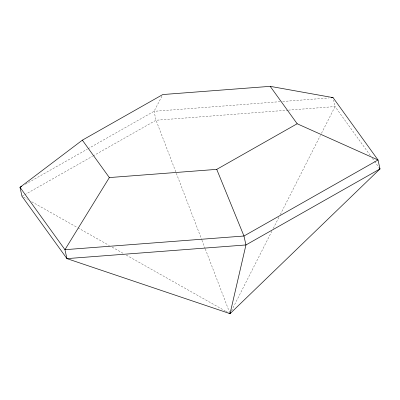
<?xml version="1.0" encoding="UTF-8"?>
<svg xmlns="http://www.w3.org/2000/svg" width="400" height="400" viewBox="0 0 400 400"><rect width="100%" height="100%" fill="white"/><g stroke="black" fill="none" stroke-linecap="round" stroke-linejoin="round"><path stroke-width="0.3" stroke-dasharray="2 1.5" d="M231.455 310.87L271.82 231.27M273.23 228.485L279.155 216.795M280.285 214.565L320.365 135.52M321.495 133.295L335.045 106.57L333.59 100.02M161.945 96.17L154.05 111.305L87.84 148.855M25.425 184.25L87.295 149.165M21.98 196.265L24.15 195.035M24.695 194.725L92.535 156.255M93.08 155.945L156.035 120.24L287.805 110.18M280.23 101.67L154.05 111.305L156.035 120.24L176.095 172.675M282.715 101.48L328.71 97.97M288.425 110.13L335.045 106.57L370.86 156.25M23.61 197.185L27.415 199.33M31.76 201.78L77.395 227.53M77.935 227.835L109.445 245.61M112.16 247.145L123.57 253.58M126.285 255.115L225.155 310.895M225.7 311.205L227.33 312.125M372.325 158.28L374.15 160.815M374.515 161.32L378.905 167.405M176.32 173.255L201.735 239.67M201.955 240.25L205.08 248.405M205.3 248.99L230.045 313.655"/><path stroke-width="0.6" d="M228.96 313.04L230.045 313.655L245.95 244.95L243.965 236.015L216.74 169.37L109.335 177.57L64.955 249.68L66.94 258.62L230.045 313.655L380 168.925L378.02 159.99L333.06 97.635L270.195 86.345L162.79 94.545L82.36 140.16L20 187.33L21.98 196.265L66.94 258.62L245.95 244.95L380 168.925L379.27 167.91M230.045 313.655L230.61 312.54M21.63 186.405L20 187.33L64.955 249.68L243.965 236.015L378.02 159.99L297.17 123.755L270.195 86.345M216.74 169.37L297.17 123.755M331.195 97.78L333.06 97.635M82.36 140.16L109.335 177.57"/></g></svg>
